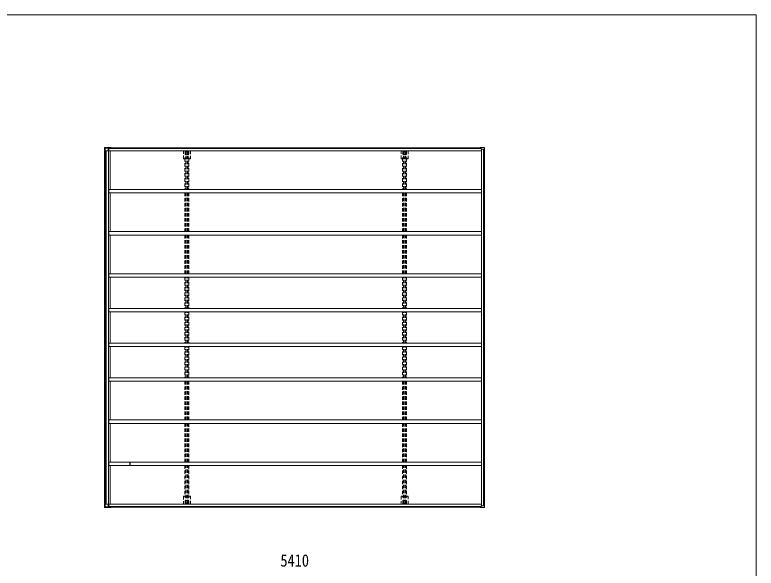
# Model space of a CAD drawing. Units: millimetres at full size, sheet at 1:40; details may follow other scales. Extents: x -11243 to 11243, y -7760 to 7760.
# Drawn here: x 119 to 10677, y -120 to 7760 of the extents above; entities that cross this region are included whole.
import ezdxf
from ezdxf.enums import TextEntityAlignment as Align

# ---------------------------------------------------------------- set-up
doc = ezdxf.new("R2010")
doc.units = ezdxf.units.MM
doc.header["$LTSCALE"] = 40
doc.linetypes.add('DASHED1', pattern=[1.8, 1.2, -0.6])
for name, color, linetype, lineweight in [('0-3_ELV2', 4, 'Continuous', 9), ('0-4_TABLE1', 6, 'Continuous', 9), ('0-6_OTH_LINE', 6, 'Continuous', 9), ('F-0_240', 7, 'Continuous', 9)]:
    doc.layers.add(name, color=color, linetype=linetype, lineweight=lineweight)
doc.styles.add('ＭＳ ゴシック', font='')
doc.styles.get('ＭＳ ゴシック').set_extended_font_data('MS Gothic')

msp = doc.modelspace()

# ---------------------------------------------------------------- linework, layer by layer
at = {"layer": '0-3_ELV2'}
for p, q in [((1396.63, 5845.43), (1396.63, 769.43)), ((1402.34, 5845.43), (1402.34, 769.43)), ((1404.57, 5845.43), (1404.57, 769.43)), ((1418.37, 5824.43), (1418.37, 790.43)), ((1451.7, 5824.43), (1451.7, 790.43)), ((1456.8, 5823.43), (1456.8, 5858.73)), ((1456.8, 5854.73), (6761.51, 5854.73)), ((1456.8, 5823.43), (6763.99, 5823.43)), ((1477.76, 5823.43), (1477.76, 5273.43)), ((1490.28, 5860.43), (6744.06, 5860.43)), ((1491.5, 5867.43), (6745.08, 5867.43)), ((6763.99, 5845.43), (6763.99, 769.43)), ((6794.19, 5845.43), (6794.19, 769.43)), ((6805.15, 5845.43), (6805.15, 769.43)), ((6806.63, 5845.43), (6806.63, 769.43)), ((1456.8, 5223.43), (1456.8, 5273.43)), ((1456.8, 5273.43), (6763.99, 5273.43)), ((1456.8, 5223.43), (6763.99, 5223.43)), ((1477.76, 5223.43), (1477.76, 4673.43)), ((1456.8, 4623.43), (1456.8, 4673.43)), ((1456.8, 4673.43), (6763.99, 4673.43)), ((1456.8, 4623.43), (6763.99, 4623.43)), ((1477.76, 4623.43), (1477.76, 4073.43)), ((1456.8, 4023.43), (1456.8, 4073.43)), ((1456.8, 4073.43), (6763.99, 4073.43)), ((1456.8, 4023.43), (6763.99, 4023.43)), ((1477.76, 4023.43), (1477.76, 3579.43)), ((1456.8, 3529.43), (1456.8, 3579.43)), ((1456.8, 3579.43), (6763.99, 3579.43)), ((1456.8, 3529.43), (6763.99, 3529.43)), ((1477.76, 3529.43), (1477.76, 3085.43)), ((1456.8, 3035.43), (1456.8, 3085.43)), ((1456.8, 3085.43), (6763.99, 3085.43)), ((1456.8, 3035.43), (6763.99, 3035.43)), ((1477.76, 3035.43), (1477.76, 2591.43)), ((1456.8, 2541.43), (1456.8, 2591.43)), ((1456.8, 2591.43), (6763.99, 2591.43)), ((1456.8, 2541.43), (6763.99, 2541.43)), ((1477.76, 2541.43), (1477.76, 1991.43)), ((1456.8, 1941.43), (1456.8, 1991.43)), ((1456.8, 1991.43), (6763.99, 1991.43)), ((1456.8, 1941.43), (6763.99, 1941.43)), ((1477.76, 1941.43), (1477.76, 1391.43)), ((1456.8, 1341.43), (1456.8, 1391.43)), ((1456.8, 1391.43), (6763.99, 1391.43)), ((1756.09, 1390.43), (1756.09, 1389.48)), ((1756.09, 1386.38), (1756.09, 1385.43)), ((1756.39, 1389.18), (1756.69, 1389.18)), ((1756.69, 1386.68), (1756.39, 1386.68)), ((1756.99, 1389.48), (1756.99, 1390.23)), ((1756.99, 1385.63), (1756.99, 1386.38)), ((1757.09, 1384.43), (1758.79, 1384.43)), ((1757.29, 1390.53), (1758.89, 1390.53)), ((1758.89, 1385.33), (1757.29, 1385.33)), ((1759.09, 1384.13), (1759.09, 1372.33)), ((1759.19, 1390.23), (1759.19, 1385.63)), ((1456.8, 1341.43), (6763.99, 1341.43)), ((1477.76, 1341.43), (1477.76, 791.43)), ((1756.09, 1347.43), (1756.09, 1346.48)), ((1756.09, 1343.38), (1756.09, 1342.43)), ((1756.39, 1346.18), (1756.69, 1346.18)), ((1756.69, 1343.68), (1756.39, 1343.68)), ((1756.99, 1346.48), (1756.99, 1347.23)), ((1756.99, 1342.63), (1756.99, 1343.38)), ((1758.59, 1371.83), (1757.04, 1371.83)), ((1757.04, 1370.93), (1758.79, 1370.93)), ((1758.79, 1361.93), (1757.04, 1361.93)), ((1757.04, 1361.03), (1758.59, 1361.03)), ((1758.79, 1348.43), (1757.09, 1348.43)), ((1757.29, 1347.53), (1758.89, 1347.53)), ((1758.89, 1342.33), (1757.29, 1342.33)), ((1759.09, 1370.63), (1759.09, 1362.23)), ((1759.09, 1360.53), (1759.09, 1348.73)), ((1759.19, 1347.23), (1759.19, 1342.63)), ((1760.1, 1342.42), (1760.29, 1356.4)), ((1456.8, 791.43), (1456.8, 755.6)), ((1456.8, 791.43), (6763.99, 791.43)), ((1456.8, 760.13), (6761.51, 760.13)), ((1490.28, 754.43), (6744.06, 754.43)), ((1491.5, 747.43), (6745.08, 747.43))]:
    msp.add_line(p, q, dxfattribs=at)
at = {"layer": '0-3_ELV2', "linetype": 'DASHED1'}
for p, q in [((2519.3, 5710.48), (2519.3, 5823.43)), ((2543.75, 5770.48), (2543.75, 5823.43)), ((2555.82, 5273.43), (2555.82, 5810.43)), ((2555.82, 5810.43), (2588.58, 5810.43)), ((2575.57, 5273.43), (2575.57, 5810.43)), ((2588.58, 5273.43), (2588.58, 5810.43)), ((2595.75, 5823.43), (2595.75, 5770.48)), ((2620.2, 5823.43), (2620.2, 5710.48)), ((5619.3, 5710.48), (5619.3, 5823.43)), ((5643.75, 5770.48), (5643.75, 5823.43)), ((5655.82, 5273.43), (5655.82, 5810.43)), ((5655.82, 5810.43), (5688.58, 5810.43)), ((5675.57, 5273.43), (5675.57, 5810.43)), ((5688.58, 5273.43), (5688.58, 5810.43)), ((5695.75, 5823.43), (5695.75, 5770.48)), ((5720.2, 5823.43), (5720.2, 5710.48)), ((2540.41, 5709.48), (2520.3, 5709.48)), ((2540.03, 5711.1), (2538.99, 5710.07)), ((2539.05, 5711.06), (2539.05, 5721.98)), ((2540.05, 5722.98), (2599.45, 5722.98)), ((2598.48, 5711.16), (2541.02, 5711.16)), ((2542.25, 5719.93), (2597.25, 5719.93)), ((2542.25, 5719.93), (2542.25, 5273.43)), ((2594.75, 5769.48), (2544.75, 5769.48)), ((2597.25, 5719.93), (2597.25, 5273.43)), ((2619.2, 5709.48), (2599.09, 5709.48)), ((2600.51, 5710.07), (2599.47, 5711.1)), ((2600.45, 5721.98), (2600.45, 5711.06)), ((5640.41, 5709.48), (5620.3, 5709.48)), ((5640.03, 5711.1), (5638.99, 5710.07)), ((5639.05, 5711.06), (5639.05, 5721.98)), ((5640.05, 5722.98), (5699.45, 5722.98)), ((5698.48, 5711.16), (5641.02, 5711.16)), ((5642.25, 5719.93), (5697.25, 5719.93)), ((5642.25, 5719.93), (5642.25, 5273.43)), ((5694.75, 5769.48), (5644.75, 5769.48)), ((5697.25, 5719.93), (5697.25, 5273.43)), ((5719.2, 5709.48), (5699.09, 5709.48)), ((5700.51, 5710.07), (5699.47, 5711.1)), ((5700.45, 5721.98), (5700.45, 5711.06)), ((2542.25, 5223.43), (2542.25, 4673.43)), ((2555.82, 4673.43), (2555.82, 5223.43)), ((2575.57, 4673.43), (2575.57, 5223.43)), ((2588.58, 4673.43), (2588.58, 5223.43)), ((2597.25, 5223.43), (2597.25, 4673.43)), ((5642.25, 5223.43), (5642.25, 4673.43)), ((5655.82, 4673.43), (5655.82, 5223.43)), ((5675.57, 4673.43), (5675.57, 5223.43)), ((5688.58, 4673.43), (5688.58, 5223.43)), ((5697.25, 5223.43), (5697.25, 4673.43)), ((2542.25, 4623.43), (2542.25, 4073.43)), ((2555.82, 4073.43), (2555.82, 4623.43)), ((2575.57, 4073.43), (2575.57, 4623.43)), ((2588.58, 4073.43), (2588.58, 4623.43)), ((2597.25, 4623.43), (2597.25, 4073.43)), ((5642.25, 4623.43), (5642.25, 4073.43)), ((5655.82, 4073.43), (5655.82, 4623.43)), ((5675.57, 4073.43), (5675.57, 4623.43)), ((5688.58, 4073.43), (5688.58, 4623.43)), ((5697.25, 4623.43), (5697.25, 4073.43)), ((2542.25, 4023.43), (2542.25, 3579.43)), ((2555.82, 3579.43), (2555.82, 4023.43)), ((2575.57, 3579.43), (2575.57, 4023.43)), ((2588.58, 3579.43), (2588.58, 4023.43)), ((2597.25, 4023.43), (2597.25, 3579.43)), ((5642.25, 4023.43), (5642.25, 3579.43)), ((5655.82, 3579.43), (5655.82, 4023.43)), ((5675.57, 3579.43), (5675.57, 4023.43)), ((5688.58, 3579.43), (5688.58, 4023.43)), ((5697.25, 4023.43), (5697.25, 3579.43)), ((2542.25, 3529.43), (2542.25, 3085.43)), ((2555.82, 3085.43), (2555.82, 3529.43)), ((2575.57, 3085.43), (2575.57, 3529.43)), ((2588.58, 3085.43), (2588.58, 3529.43)), ((2597.25, 3529.43), (2597.25, 3085.43)), ((5642.25, 3529.43), (5642.25, 3085.43)), ((5655.82, 3085.43), (5655.82, 3529.43)), ((5675.57, 3085.43), (5675.57, 3529.43)), ((5688.58, 3085.43), (5688.58, 3529.43)), ((5697.25, 3529.43), (5697.25, 3085.43)), ((2542.25, 3035.43), (2542.25, 2591.43)), ((2555.82, 2591.43), (2555.82, 3035.43)), ((2575.57, 2591.43), (2575.57, 3035.43)), ((2588.58, 2591.43), (2588.58, 3035.43)), ((2597.25, 3035.43), (2597.25, 2591.43)), ((5642.25, 3035.43), (5642.25, 2591.43)), ((5655.82, 2591.43), (5655.82, 3035.43)), ((5675.57, 2591.43), (5675.57, 3035.43)), ((5688.58, 2591.43), (5688.58, 3035.43)), ((5697.25, 3035.43), (5697.25, 2591.43)), ((2542.25, 2541.43), (2542.25, 1991.43)), ((2555.82, 1991.43), (2555.82, 2541.43)), ((2575.57, 1991.43), (2575.57, 2541.43)), ((2588.58, 1991.43), (2588.58, 2541.43)), ((2597.25, 2541.43), (2597.25, 1991.43)), ((5642.25, 2541.43), (5642.25, 1991.43)), ((5655.82, 1991.43), (5655.82, 2541.43)), ((5675.57, 1991.43), (5675.57, 2541.43)), ((5688.58, 1991.43), (5688.58, 2541.43)), ((5697.25, 2541.43), (5697.25, 1991.43)), ((2542.25, 1941.43), (2542.25, 1391.43)), ((2555.82, 1391.43), (2555.82, 1941.43)), ((2575.57, 1391.43), (2575.57, 1941.43)), ((2588.58, 1391.43), (2588.58, 1941.43)), ((2597.25, 1941.43), (2597.25, 1391.43)), ((5642.25, 1941.43), (5642.25, 1391.43)), ((5655.82, 1391.43), (5655.82, 1941.43)), ((5675.57, 1391.43), (5675.57, 1941.43)), ((5688.58, 1391.43), (5688.58, 1941.43)), ((5697.25, 1941.43), (5697.25, 1391.43)), ((2542.25, 1341.43), (2542.25, 894.93)), ((2555.82, 804.43), (2555.82, 1341.43)), ((2575.57, 804.43), (2575.57, 1341.43)), ((2588.58, 804.43), (2588.58, 1341.43)), ((2597.25, 1341.43), (2597.25, 894.93)), ((5642.25, 1341.43), (5642.25, 894.93)), ((5655.82, 804.43), (5655.82, 1341.43)), ((5675.57, 804.43), (5675.57, 1341.43)), ((5688.58, 804.43), (5688.58, 1341.43)), ((5697.25, 1341.43), (5697.25, 894.93)), ((2519.3, 904.38), (2519.3, 791.43)), ((2540.41, 905.38), (2520.3, 905.38)), ((2540.03, 903.76), (2538.99, 904.8)), ((2539.05, 903.8), (2539.05, 892.88)), ((2540.05, 891.88), (2599.45, 891.88)), ((2598.48, 903.71), (2541.02, 903.71)), ((2542.25, 894.93), (2597.25, 894.93)), ((2594.75, 845.38), (2544.75, 845.38)), ((2619.2, 905.38), (2599.09, 905.38)), ((2600.51, 904.8), (2599.47, 903.76)), ((2600.45, 892.88), (2600.45, 903.8)), ((2620.2, 791.43), (2620.2, 904.38)), ((5619.3, 904.38), (5619.3, 791.43)), ((5640.41, 905.38), (5620.3, 905.38)), ((5640.03, 903.76), (5638.99, 904.8)), ((5639.05, 903.8), (5639.05, 892.88)), ((5640.05, 891.88), (5699.45, 891.88)), ((5698.48, 903.71), (5641.02, 903.71)), ((5642.25, 894.93), (5697.25, 894.93)), ((5694.75, 845.38), (5644.75, 845.38)), ((5719.2, 905.38), (5699.09, 905.38)), ((5700.51, 904.8), (5699.47, 903.76)), ((5700.45, 892.88), (5700.45, 903.8)), ((5720.2, 791.43), (5720.2, 904.38)), ((2543.75, 844.38), (2543.75, 791.43)), ((2555.82, 804.43), (2588.58, 804.43)), ((2595.75, 791.43), (2595.75, 844.38)), ((5643.75, 844.38), (5643.75, 791.43)), ((5655.82, 804.43), (5688.58, 804.43)), ((5695.75, 791.43), (5695.75, 844.38))]:
    msp.add_line(p, q, dxfattribs=at)
for points in [[(2540.41, 5709.48), (2541.96, 5711.04), (2542.25, 5711.04)], [(2597.25, 5711.04), (2597.53, 5711.04), (2599.09, 5709.48)], [(5640.41, 5709.48), (5641.96, 5711.04), (5642.25, 5711.04)], [(5697.25, 5711.04), (5697.53, 5711.04), (5699.09, 5709.48)], [(2540.41, 905.38), (2541.96, 903.83), (2542.25, 903.83)], [(2597.25, 903.83), (2597.53, 903.83), (2599.09, 905.38)], [(5640.41, 905.38), (5641.96, 903.83), (5642.25, 903.83)], [(5697.25, 903.83), (5697.53, 903.83), (5699.09, 905.38)]]:
    msp.add_lwpolyline(points, dxfattribs=at)
at = {"layer": '0-3_ELV2'}
msp.add_lwpolyline([(1760.29, 1356.4), (1760.29, 1376.47), (1760.1, 1390.45)], dxfattribs=at)
at = {"layer": '0-3_ELV2', "linetype": 'DASHED1'}
for centre, start, end in [((2544.75, 5770.48), 180, 270), ((2594.75, 5770.48), 270, 0), ((5644.75, 5770.48), 180, 270), ((5694.75, 5770.48), 270, 0), ((2544.75, 844.38), 90, 180), ((2594.75, 844.38), 0, 90), ((5644.75, 844.38), 90, 180), ((5694.75, 844.38), 0, 90)]:
    msp.add_arc(centre, 1, start, end, dxfattribs=at)
at = {"layer": '0-3_ELV2'}
for centre, radius, start, end in [((1757.09, 1390.43), 1, 89.99977, 179.99977), ((1756.39, 1389.48), 0.3, 179.99708, 269.98543), ((1756.39, 1386.38), 0.3, 90.00291, 180), ((1757.09, 1385.43), 1, 180, 270), ((1756.69, 1389.48), 0.3, 269.98454, 359.99911), ((1756.69, 1386.38), 0.3, 0.00291, 90.00291), ((1757.29, 1390.23), 0.3, 90.00874, 179.99709), ((1757.29, 1385.63), 0.3, 179.99709, 269.99709), ((1758.79, 1384.13), 0.3, 0, 90), ((1758.89, 1390.23), 0.3, 0, 90.00874), ((1758.89, 1385.63), 0.3, 269.99709, 0), ((1759.1, 1390.43), 1, 0.76383, 90), ((1757.09, 1347.43), 1, 90, 180), ((1756.39, 1346.48), 0.3, 180, 270), ((1756.39, 1343.38), 0.3, 90.00291, 180), ((1757.09, 1342.43), 1, 180, 270), ((1757.04, 1371.38), 0.45, 90, 270), ((1757.04, 1361.48), 0.45, 90, 270), ((1756.69, 1346.48), 0.3, 269.99854, 0.00146), ((1756.69, 1343.38), 0.3, 0.00291, 90.00291), ((1757.29, 1347.23), 0.3, 90, 179.99709), ((1757.29, 1342.63), 0.3, 179.99709, 269.99709), ((1758.59, 1372.33), 0.5, 270, 0), ((1758.59, 1360.53), 0.5, 0, 90), ((1758.79, 1370.63), 0.3, 0, 90), ((1758.79, 1362.23), 0.3, 269.9976, 0.00051), ((1758.79, 1348.73), 0.3, 269.99709, 0), ((1758.89, 1347.23), 0.3, 0, 90), ((1758.89, 1342.63), 0.3, 269.99709, 0), ((1759.1, 1342.43), 1, 270, 359.23428)]:
    msp.add_arc(centre, radius, start, end, dxfattribs=at)
at = {"layer": '0-3_ELV2', "linetype": 'DASHED1'}
for centre, major_axis, ratio, start_param, end_param in [((2520.3, 5710.48), (-0.71, -0.71), 0.99628, 5.49965061, 7.06672), ((2538.99, 5711.06), (0, 1), 0.061163, 1.57079633, 3.08050613), ((2540.05, 5721.98), (-0.71, 0.71), 0.99628, 5.49965061, 7.06672), ((2541.02, 5711.1), (1, 0), 0.061163, 3.20267918, 4.71238898), ((2598.48, 5711.1), (1, 0), 0.061163, 4.71238898, 6.22209878), ((2599.45, 5721.98), (0.71, 0.71), 0.99628, 5.49965061, 7.06672), ((2600.51, 5711.06), (0, 1), 0.061163, 3.20267918, 4.71238898), ((2619.2, 5710.48), (0.71, -0.71), 0.99628, 5.49965061, 7.06672), ((5620.3, 5710.48), (-0.71, -0.71), 0.99628, 5.49965061, 7.06672), ((5638.99, 5711.06), (0, 1), 0.061163, 1.57079633, 3.08050613), ((5640.05, 5721.98), (-0.71, 0.71), 0.99628, 5.49965061, 7.06672), ((5641.02, 5711.1), (1, 0), 0.061163, 3.20267918, 4.71238898), ((5698.48, 5711.1), (1, 0), 0.061163, 4.71238898, 6.22209878), ((5699.45, 5721.98), (0.71, 0.71), 0.99628, 5.49965061, 7.06672), ((5700.51, 5711.06), (0, 1), 0.061163, 3.20267918, 4.71238898), ((5719.2, 5710.48), (0.71, -0.71), 0.99628, 5.49965061, 7.06672), ((2520.3, 904.38), (-0.71, 0.71), 0.99628, 5.49965061, 7.06672), ((2538.99, 903.8), (0, -1), 0.061163, 1.57079633, 3.08050613), ((2540.05, 892.88), (-0.71, -0.71), 0.99628, 5.49965061, 7.06672), ((2541.02, 903.77), (1, 0), 0.061163, 3.20267918, 4.71238898), ((2598.48, 903.77), (1, 0), 0.061163, 4.71238898, 6.22209878), ((2599.45, 892.88), (0.71, -0.71), 0.99628, 5.49965061, 7.06672), ((2600.51, 903.8), (0, -1), 0.061163, 3.20267918, 4.71238898), ((2619.2, 904.38), (0.71, 0.71), 0.99628, 5.49965061, 7.06672), ((5620.3, 904.38), (-0.71, 0.71), 0.99628, 5.49965061, 7.06672), ((5638.99, 903.8), (0, -1), 0.061163, 1.57079633, 3.08050613), ((5640.05, 892.88), (-0.71, -0.71), 0.99628, 5.49965061, 7.06672), ((5641.02, 903.77), (1, 0), 0.061163, 3.20267918, 4.71238898), ((5698.48, 903.77), (1, 0), 0.061163, 4.71238898, 6.22209878), ((5699.45, 892.88), (0.71, -0.71), 0.99628, 5.49965061, 7.06672), ((5700.51, 903.8), (0, -1), 0.061163, 3.20267918, 4.71238898), ((5719.2, 904.38), (0.71, 0.71), 0.99628, 5.49965061, 7.06672)]:
    msp.add_ellipse(centre, major_axis=major_axis, ratio=ratio, start_param=start_param, end_param=end_param, dxfattribs=at)
at = {"layer": '0-4_TABLE1'}
for p, q in [((1394.45, 5845.43), (1395.43, 5864.13)), ((1394.46, 5845.43), (1406.73, 5845.43)), ((1395.63, 5867.22), (1395.63, 5867.23)), ((1399.3, 5869.91), (1491.68, 5869.91)), ((1400.23, 5870.31), (1493.01, 5870.31)), ((1404.57, 5824.43), (1456.8, 5824.43)), ((1406.44, 5845.43), (1406.25, 5824.43)), ((1407.42, 5859.63), (1406.62, 5845.43)), ((1406.73, 5845.43), (1406.9, 5848.43)), ((1406.9, 5848.43), (1407.03, 5848.43)), ((1407.43, 5857.25), (1406.97, 5848.43)), ((1407.57, 5859.26), (1407.42, 5859.63)), ((1483.47, 5859.26), (1407.57, 5859.26)), ((1446.94, 5859.26), (1446.97, 5824.43)), ((1485.29, 5859.41), (1490.28, 5859.41)), ((1490.17, 5859.63), (1490.28, 5859.41)), ((1490.28, 5860.8), (1490.28, 5859.41)), ((1491.69, 5867.43), (1491.68, 5868)), ((1491.77, 5868.85), (1491.79, 5867.43)), ((1492.9, 5867.43), (1492.92, 5869.26)), ((1493.01, 5868.28), (1493, 5867.43)), ((1493.17, 5867.43), (1493.05, 5868.49)), ((6803.04, 5869.91), (6745.57, 5869.91)), ((6804.77, 5870.31), (6746.9, 5870.31)), ((6761.29, 5859.26), (6751.11, 5859.26)), ((6807.9, 5845.43), (6806.94, 5864.13)), ((6809.63, 5845.43), (6808.58, 5864.48)), ((1394.45, 769.43), (1395.43, 750.73)), ((1394.46, 769.43), (1406.73, 769.43)), ((1395.63, 747.64), (1395.63, 747.64)), ((1399.3, 744.96), (1491.68, 744.96)), ((1400.23, 744.56), (1493.01, 744.56)), ((1404.57, 790.43), (1456.8, 790.43)), ((1406.44, 769.43), (1406.25, 790.43)), ((1407.42, 755.23), (1406.62, 769.43)), ((1406.73, 769.43), (1406.9, 766.43)), ((1406.9, 766.43), (1407.03, 766.43)), ((1407.43, 757.62), (1406.97, 766.43)), ((1407.57, 755.6), (1407.42, 755.23)), ((1483.47, 755.6), (1407.57, 755.6)), ((1446.94, 755.6), (1446.97, 790.43)), ((1485.29, 755.45), (1490.28, 755.45)), ((1490.17, 755.23), (1490.28, 755.45)), ((1490.28, 754.07), (1490.28, 755.45)), ((1491.69, 747.43), (1491.68, 746.87)), ((1491.77, 746.01), (1491.79, 747.43)), ((1492.9, 747.43), (1492.92, 745.61)), ((1493.01, 746.58), (1493, 747.43)), ((1493.17, 747.43), (1493.05, 746.38)), ((6803.04, 744.96), (6745.57, 744.96)), ((6804.77, 744.56), (6746.9, 744.56)), ((6761.29, 755.6), (6751.11, 755.6)), ((6807.9, 769.43), (6806.94, 750.73)), ((6809.63, 769.43), (6808.58, 750.39))]:
    msp.add_line(p, q, dxfattribs=at)
for points in [[(1395.42, 5864.13), (1395.52, 5865.83), (1395.62, 5867.23)], [(1398.54, 5869.9), (1399.08, 5869.91), (1399.3, 5869.9)], [(1399.47, 5870.3), (1400, 5870.31), (1400.23, 5870.31)], [(1407.42, 5859.63), (1490.17, 5859.63), (1490.18, 5860.75)], [(1491.65, 5869.83), (1491.67, 5869.9), (1491.69, 5869.9), (1491.71, 5869.85), (1491.73, 5869.73), (1491.74, 5869.57), (1491.76, 5869.36), (1491.77, 5869.12), (1491.77, 5868.85)], [(1491.68, 5868), (1491.68, 5868.06), (1491.67, 5868.12), (1491.67, 5868.16), (1491.67, 5868.2), (1491.66, 5868.23), (1491.66, 5868.24), (1491.65, 5868.24), (1491.65, 5868.22)], [(1492.92, 5869.26), (1492.93, 5869.55), (1492.94, 5869.81), (1492.95, 5870.03), (1492.97, 5870.19), (1492.99, 5870.28), (1493.01, 5870.31), (1493.04, 5870.26), (1493.06, 5870.14)], [(1493.05, 5868.49), (1493.04, 5868.52), (1493.04, 5868.53), (1493.03, 5868.52), (1493.03, 5868.5), (1493.02, 5868.46), (1493.02, 5868.41), (1493.02, 5868.35), (1493.01, 5868.28)], [(1493.06, 5870.14), (1493.23, 5868.67), (1493.38, 5867.43)], [(6809.61, 5845.43), (6761.97, 5845.43), (6761.28, 5859.63), (6744.06, 5859.63), (6744.07, 5860.75)], [(6749.15, 5859.41), (6744.17, 5859.41), (6744.06, 5859.63)], [(6745.54, 5869.83), (6745.56, 5869.9), (6745.57, 5869.91)], [(6803.8, 5869.9), (6803.27, 5869.91), (6803.04, 5869.9)], [(6805.53, 5870.3), (6805.23, 5870.31), (6804.77, 5870.31)], [(6808.58, 5864.48), (6808.48, 5866.07), (6808.32, 5867.79), (6808.32, 5867.8)], [(1395.42, 750.73), (1395.52, 749.04), (1395.62, 747.64)], [(1398.54, 744.96), (1399.08, 744.96), (1399.3, 744.96)], [(1399.47, 744.57), (1400, 744.56), (1400.23, 744.56)], [(1407.42, 755.23), (1490.17, 755.23), (1490.18, 754.11)], [(1491.68, 746.87), (1491.68, 746.8), (1491.67, 746.75), (1491.67, 746.7), (1491.67, 746.66), (1491.66, 746.64), (1491.66, 746.62), (1491.65, 746.63), (1491.65, 746.64)], [(1491.65, 745.03), (1491.67, 744.97), (1491.69, 744.96), (1491.71, 745.02), (1491.73, 745.13), (1491.74, 745.29), (1491.76, 745.5), (1491.77, 745.74), (1491.77, 746.01)], [(1492.92, 745.61), (1492.93, 745.32), (1492.94, 745.05), (1492.95, 744.84), (1492.97, 744.67), (1492.99, 744.58), (1493.01, 744.56), (1493.04, 744.61), (1493.06, 744.73)], [(1493.05, 746.38), (1493.04, 746.35), (1493.04, 746.34), (1493.03, 746.34), (1493.03, 746.36), (1493.02, 746.4), (1493.02, 746.45), (1493.02, 746.51), (1493.01, 746.58)], [(1493.06, 744.73), (1493.23, 746.19), (1493.38, 747.43)], [(6809.61, 769.43), (6761.97, 769.43), (6761.28, 755.23), (6744.06, 755.23), (6744.07, 754.11)], [(6749.15, 755.45), (6744.17, 755.45), (6744.06, 755.23)], [(6745.54, 745.03), (6745.56, 744.97), (6745.57, 744.96)], [(6803.8, 744.96), (6803.27, 744.96), (6803.04, 744.96)], [(6805.53, 744.56), (6805.23, 744.56), (6804.77, 744.56)], [(6808.58, 750.39), (6808.48, 748.8), (6808.32, 747.07), (6808.32, 747.06)]]:
    msp.add_lwpolyline(points, dxfattribs=at)
for centre, radius, start, end in [((1398.49, 5867.03), 2.86, 89.03107, 175.99674), ((1399.36, 5867.79), 2.51, 87.51775, 125.83996), ((1501.72, 5860.92), 11.55, 173.44833, 180.84546), ((1818.71, 5805.48), 333.33, 168.8691, 170.19652), ((1819.55, 5803.94), 334.14, 168.90733, 170.20202), ((6755.61, 5860.92), 11.55, 173.44833, 180.84546), ((7072.6, 5805.48), 333.33, 168.8691, 170.19652), ((6747.85, 5869.95), 1.01, 159.16063, 182.29684), ((6803.85, 5867.02), 2.87, 4.34735, 90.89355), ((6805.59, 5867.56), 2.73, 5.02177, 91.25077), ((6751.64, 5861.82), 55.36, 2.39604, 5.62484), ((1398.49, 747.84), 2.86, 184.00326, 270.96893), ((1399.36, 747.08), 2.51, 234.16004, 272.48225), ((1501.72, 753.94), 11.55, 179.15454, 186.55167), ((1818.71, 809.38), 333.33, 189.80348, 191.1309), ((1819.55, 810.93), 334.14, 189.79798, 191.09267), ((6755.61, 753.94), 11.55, 179.15454, 186.55167), ((7072.6, 809.38), 333.33, 189.80348, 191.1309), ((6747.85, 744.92), 1.01, 177.70316, 200.83937), ((6803.85, 747.84), 2.87, 269.10645, 355.65265), ((6805.59, 747.3), 2.73, 268.74923, 354.97823), ((6751.64, 753.05), 55.36, 354.37516, 357.60396)]:
    msp.add_arc(centre, radius, start, end, dxfattribs=at)
for centre, major_axis, ratio, start_param, end_param in [((1806.47, -6642.8), (430.03, -8222.56), 0.003344, 3.58994756, 3.59241297), ((1806.47, -6625.05), (430.04, -8225.61), 0.003595, 3.59808349, 3.59867203)]:
    msp.add_ellipse(centre, major_axis=major_axis, ratio=ratio, start_param=start_param, end_param=end_param, dxfattribs=at)
at = {"layer": 'F-0_240', "color": 5}
for p, q in [((-11242.74, 7760), (10677.26, 7760)), ((10677.26, 7760), (10677.26, -7760))]:
    msp.add_line(p, q, dxfattribs=at)

# ---------------------------------------------------------------- texts
at = {"layer": '0-6_OTH_LINE', "color": 7, "style": 'ＭＳ ゴシック', "width": 0.85}
msp.add_text('5410', height=176, dxfattribs=at).set_placement((3901.63, -150.85), align=Align.BOTTOM_LEFT)

doc.saveas('drawing.dxf')
